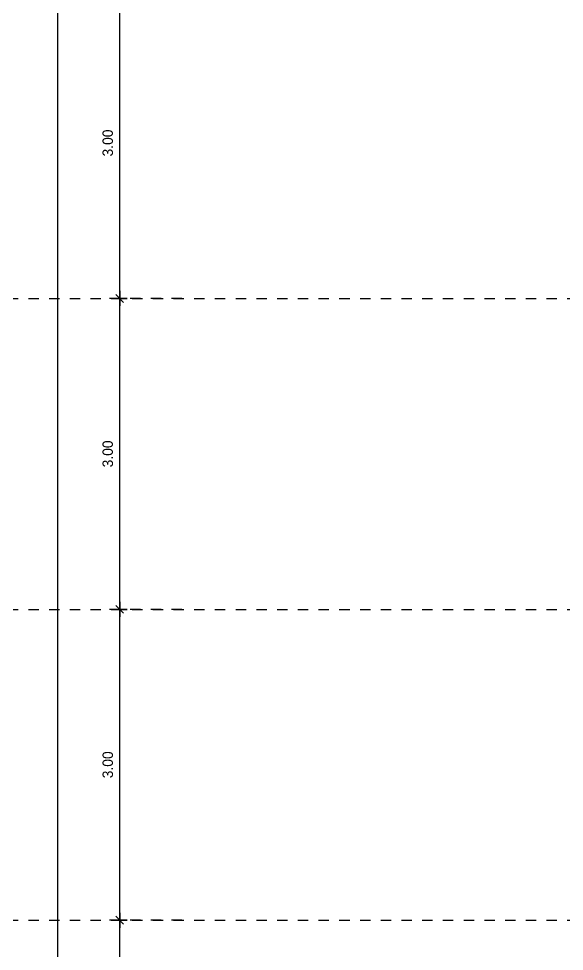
# Model space of a CAD drawing. Extents: x 185 to 567, y -69 to 170.
# Drawn here: x 293.53 to 298.79, y -42.64 to -33.64 of the extents above; entities that cross this region are included whole.
import ezdxf

# ---------------------------------------------------------------- set-up
doc = ezdxf.new("R2010")
doc.units = 0
doc.header["$LTSCALE"] = 0.25
doc.header["$MEASUREMENT"] = 0
doc.header["$PDMODE"] = 35
doc.header["$PDSIZE"] = -1
doc.linetypes.add('LEVELS 2$0$DASHED2', pattern=[0.375, 0.25, -0.125])
doc.linetypes.add('LEVELS 2$0$DOT2', pattern=[0.125, 0, -0.125])
doc.layers.get('0').update_dxf_attribs({"linetype": 'CONTINUOUS'})
doc.layers.get('Defpoints').update_dxf_attribs({"linetype": 'CONTINUOUS'})
for name, color, linetype in [('A-WLSEC', 7, 'CONTINUOUS'), ('LEVELS 2$0$A-EDM-AX', 2, 'CONTINUOUS'), ('LEVELS 2$0$A-HATCH', 112, 'CONTINUOUS')]:
    doc.layers.add(name, color=color, linetype=linetype)
doc.styles.add('LEVELS 2$0$XARAB', font='xarab.shx')
doc.dimstyles.new('LEVELS 2$0$DIM50', dxfattribs={"dimtxt": 0.1, "dimasz": 0.06, "dimexe": 0.1, "dimexo": 0, "dimgap": 0.05, "dimtad": 1, "dimzin": 3, "dimdsep": 46, "dimtxsty": 'LEVELS 2$0$XARAB', "dimblk": 'LEVELS 2$0$DTICK', "dimcen": 0.09, "dimclrd": 256, "dimclre": 1, "dimclrt": 3, "dimadec": 0, "dimazin": 3, "dimtfac": 1, "dimtix": 1, "dimtmove": 2, "dimatfit": 0, "dimldrblk": 'LEVELS 2$0$DTICK', "dimfxl": 0.15, "dimtolj": 1, "dimtzin": 3, "dimlwd": -3, "dimlwe": -3, "dimarcsym": 0})

# ---------------------------------------------------------------- blocks, each defined once
blk = doc.blocks.new('LEVELS 2$0$DTICK')
for p, q in [((-1.21, 0), (1.21, 0)), ((0, 1.21), (0, -1.21))]:
    blk.add_line(p, q)
at = {"color": 3}
blk.add_line((-0.63, -0.63), (0.63, 0.63), dxfattribs=at)
blk = doc.blocks.new('*D1490')
at = {"layer": 'Defpoints', "color": 0, "transparency": 16777216}
for p in [(191.2704, 19.672), (191.8704, 19.672, 0), (191.8704, 16.672, 0)]:
    blk.add_point(p, dxfattribs=at)
at = {"layer": 'LEVELS 2$0$A-EDM-AX', "color": 1, "linetype": 'LEVELS 2$0$DASHED2', "lineweight": -3, "transparency": 16777216}
for p, q in [((191.8704, 19.672), (191.1704, 19.672)), ((191.8704, 16.672), (191.1704, 16.672))]:
    blk.add_line(p, q, dxfattribs=at)
at = {"layer": 'LEVELS 2$0$A-EDM-AX', "lineweight": -3, "transparency": 16777216}
blk.add_line((191.2704, 16.732), (191.2704, 19.612), dxfattribs=at)
at = {"layer": 'LEVELS 2$0$A-EDM-AX', "lineweight": -3, "transparency": 16777216, "xscale": 0.06, "yscale": 0.06, "zscale": 0.06}
for p, rotation in [((191.2704, 19.672), 90), ((191.2704, 16.672), 270)]:
    blk.add_blockref('LEVELS 2$0$DTICK', p, dxfattribs=dict(at, rotation=rotation))
at = {"layer": 'LEVELS 2$0$A-EDM-AX', "color": 3, "transparency": 16777216, "insert": (191.155, 18.172), "char_height": 0.1, "attachment_point": 5, "rotation": 90, "style": 'LEVELS 2$0$XARAB'}
blk.add_mtext('\\A1;3.00', dxfattribs=at)
blk = doc.blocks.new('*D1491')
at = {"layer": 'Defpoints', "color": 0, "transparency": 16777216}
for p in [(191.2704, 22.672), (191.8704, 22.672, 0), (191.8704, 19.672, 0)]:
    blk.add_point(p, dxfattribs=at)
at = {"layer": 'LEVELS 2$0$A-EDM-AX', "color": 1, "linetype": 'LEVELS 2$0$DASHED2', "lineweight": -3, "transparency": 16777216}
for p, q in [((191.8704, 22.672), (191.1704, 22.672)), ((191.8704, 19.672), (191.1704, 19.672))]:
    blk.add_line(p, q, dxfattribs=at)
at = {"layer": 'LEVELS 2$0$A-EDM-AX', "lineweight": -3, "transparency": 16777216}
blk.add_line((191.2704, 19.732), (191.2704, 22.612), dxfattribs=at)
at = {"layer": 'LEVELS 2$0$A-EDM-AX', "lineweight": -3, "transparency": 16777216, "xscale": 0.06, "yscale": 0.06, "zscale": 0.06}
for p, rotation in [((191.2704, 22.672), 90), ((191.2704, 19.672), 270)]:
    blk.add_blockref('LEVELS 2$0$DTICK', p, dxfattribs=dict(at, rotation=rotation))
at = {"layer": 'LEVELS 2$0$A-EDM-AX', "color": 3, "transparency": 16777216, "insert": (191.155, 21.172), "char_height": 0.1, "attachment_point": 5, "rotation": 90, "style": 'LEVELS 2$0$XARAB'}
blk.add_mtext('\\A1;3.00', dxfattribs=at)
blk = doc.blocks.new('*D1492')
at = {"layer": 'Defpoints', "color": 0, "transparency": 16777216}
for p in [(191.2704, 25.672), (191.8704, 25.672), (191.8704, 22.672, 0)]:
    blk.add_point(p, dxfattribs=at)
at = {"layer": 'LEVELS 2$0$A-EDM-AX', "color": 1, "linetype": 'LEVELS 2$0$DASHED2', "lineweight": -3, "transparency": 16777216}
for p, q in [((191.8704, 25.672), (191.1704, 25.672)), ((191.8704, 22.672), (191.1704, 22.672))]:
    blk.add_line(p, q, dxfattribs=at)
at = {"layer": 'LEVELS 2$0$A-EDM-AX', "lineweight": -3, "transparency": 16777216}
blk.add_line((191.2704, 22.732), (191.2704, 25.612), dxfattribs=at)
at = {"layer": 'LEVELS 2$0$A-EDM-AX', "lineweight": -3, "transparency": 16777216, "xscale": 0.06, "yscale": 0.06, "zscale": 0.06}
for p, rotation in [((191.2704, 25.672), 90), ((191.2704, 22.672), 270)]:
    blk.add_blockref('LEVELS 2$0$DTICK', p, dxfattribs=dict(at, rotation=rotation))
at = {"layer": 'LEVELS 2$0$A-EDM-AX', "color": 3, "transparency": 16777216, "insert": (191.155, 24.172), "char_height": 0.1, "attachment_point": 5, "rotation": 90, "style": 'LEVELS 2$0$XARAB'}
blk.add_mtext('\\A1;3.00', dxfattribs=at)
blk = doc.blocks.new('*D1493')
at = {"layer": 'Defpoints', "color": 0, "transparency": 16777216}
for p in [(191.2704, 28.672), (191.8704, 28.672), (191.8704, 25.672)]:
    blk.add_point(p, dxfattribs=at)
at = {"layer": 'LEVELS 2$0$A-EDM-AX', "color": 1, "linetype": 'LEVELS 2$0$DASHED2', "lineweight": -3, "transparency": 16777216}
for p, q in [((191.8704, 28.672), (191.1704, 28.672)), ((191.8704, 25.672), (191.1704, 25.672))]:
    blk.add_line(p, q, dxfattribs=at)
at = {"layer": 'LEVELS 2$0$A-EDM-AX', "lineweight": -3, "transparency": 16777216}
blk.add_line((191.2704, 25.732), (191.2704, 28.612), dxfattribs=at)
at = {"layer": 'LEVELS 2$0$A-EDM-AX', "lineweight": -3, "transparency": 16777216, "xscale": 0.06, "yscale": 0.06, "zscale": 0.06}
for p, rotation in [((191.2704, 28.672), 90), ((191.2704, 25.672), 270)]:
    blk.add_blockref('LEVELS 2$0$DTICK', p, dxfattribs=dict(at, rotation=rotation))
at = {"layer": 'LEVELS 2$0$A-EDM-AX', "color": 3, "transparency": 16777216, "insert": (191.155, 27.172), "char_height": 0.1, "attachment_point": 5, "rotation": 90, "style": 'LEVELS 2$0$XARAB'}
blk.add_mtext('\\A1;3.00', dxfattribs=at)
blk = doc.blocks.new('*D1502')
at = {"layer": 'Defpoints', "color": 0, "transparency": 16777216}
for p in [(191.8074, 54.522, 0), (190.6704, 13.522), (191.2704, 13.522, 0)]:
    blk.add_point(p, dxfattribs=at)
at = {"layer": 'LEVELS 2$0$A-EDM-AX', "color": 1, "linetype": 'LEVELS 2$0$DASHED2', "lineweight": -3, "transparency": 16777216}
for p, q in [((191.8074, 54.522), (190.5704, 54.522)), ((191.2704, 13.522), (190.5704, 13.522))]:
    blk.add_line(p, q, dxfattribs=at)
at = {"layer": 'LEVELS 2$0$A-EDM-AX', "lineweight": -3, "transparency": 16777216}
blk.add_line((190.6704, 54.462), (190.6704, 13.582), dxfattribs=at)
at = {"layer": 'LEVELS 2$0$A-EDM-AX', "lineweight": -3, "transparency": 16777216, "xscale": 0.06, "yscale": 0.06, "zscale": 0.06}
for p, rotation in [((190.6704, 54.522), 90), ((190.6704, 13.522), 270)]:
    blk.add_blockref('LEVELS 2$0$DTICK', p, dxfattribs=dict(at, rotation=rotation))
at = {"layer": 'LEVELS 2$0$A-EDM-AX', "color": 3, "transparency": 16777216, "insert": (190.555, 34.022), "char_height": 0.1, "attachment_point": 5, "rotation": 90, "style": 'LEVELS 2$0$XARAB'}
blk.add_mtext('\\A1;41.00', dxfattribs=at)
blk = doc.blocks.new('LEVELS 2')
at = {"layer": 'LEVELS 2$0$A-HATCH', "linetype": 'LEVELS 2$0$DOT2', "ltscale": 2}
for p, q in [((189.3891, 25.672, 0), (204.6446, 25.672, 0)), ((189.3891, 22.672, 0), (204.6446, 22.672, 0)), ((189.3891, 19.672, 0), (204.6446, 19.672, 0))]:
    blk.add_line(p, q, dxfattribs=at)
at = {"layer": 'LEVELS 2$0$A-EDM-AX'}
for base, p1, p2, picture, middle in [((190.6704, 13.522), (191.8074, 54.522, 0), (191.2704, 13.522, 0), '*D1502', (190.555, 34.022)), ((191.2704, 28.672), (191.8704, 25.672), (191.8704, 28.672), '*D1493', (191.155, 27.172)), ((191.2704, 25.672), (191.8704, 22.672, 0), (191.8704, 25.672), '*D1492', (191.155, 24.172)), ((191.2704, 22.672), (191.8704, 19.672, 0), (191.8704, 22.672, 0), '*D1491', (191.155, 21.172)), ((191.2704, 19.672), (191.8704, 16.672, 0), (191.8704, 19.672, 0), '*D1490', (191.155, 18.172))]:
    dim = blk.add_linear_dim(base=base, p1=p1, p2=p2, angle=90, dimstyle='LEVELS 2$0$DIM50', dxfattribs=at)
    dim.commit()
    dim.dimension.update_dxf_attribs({"geometry": picture, "text_midpoint": middle})

msp = doc.modelspace()

# ---------------------------------------------------------------- block references
at = {"layer": 'A-WLSEC', "color": 6}
msp.add_blockref('LEVELS 2', (103.2329, -62.0076), dxfattribs=at)

doc.saveas('drawing.dxf')
